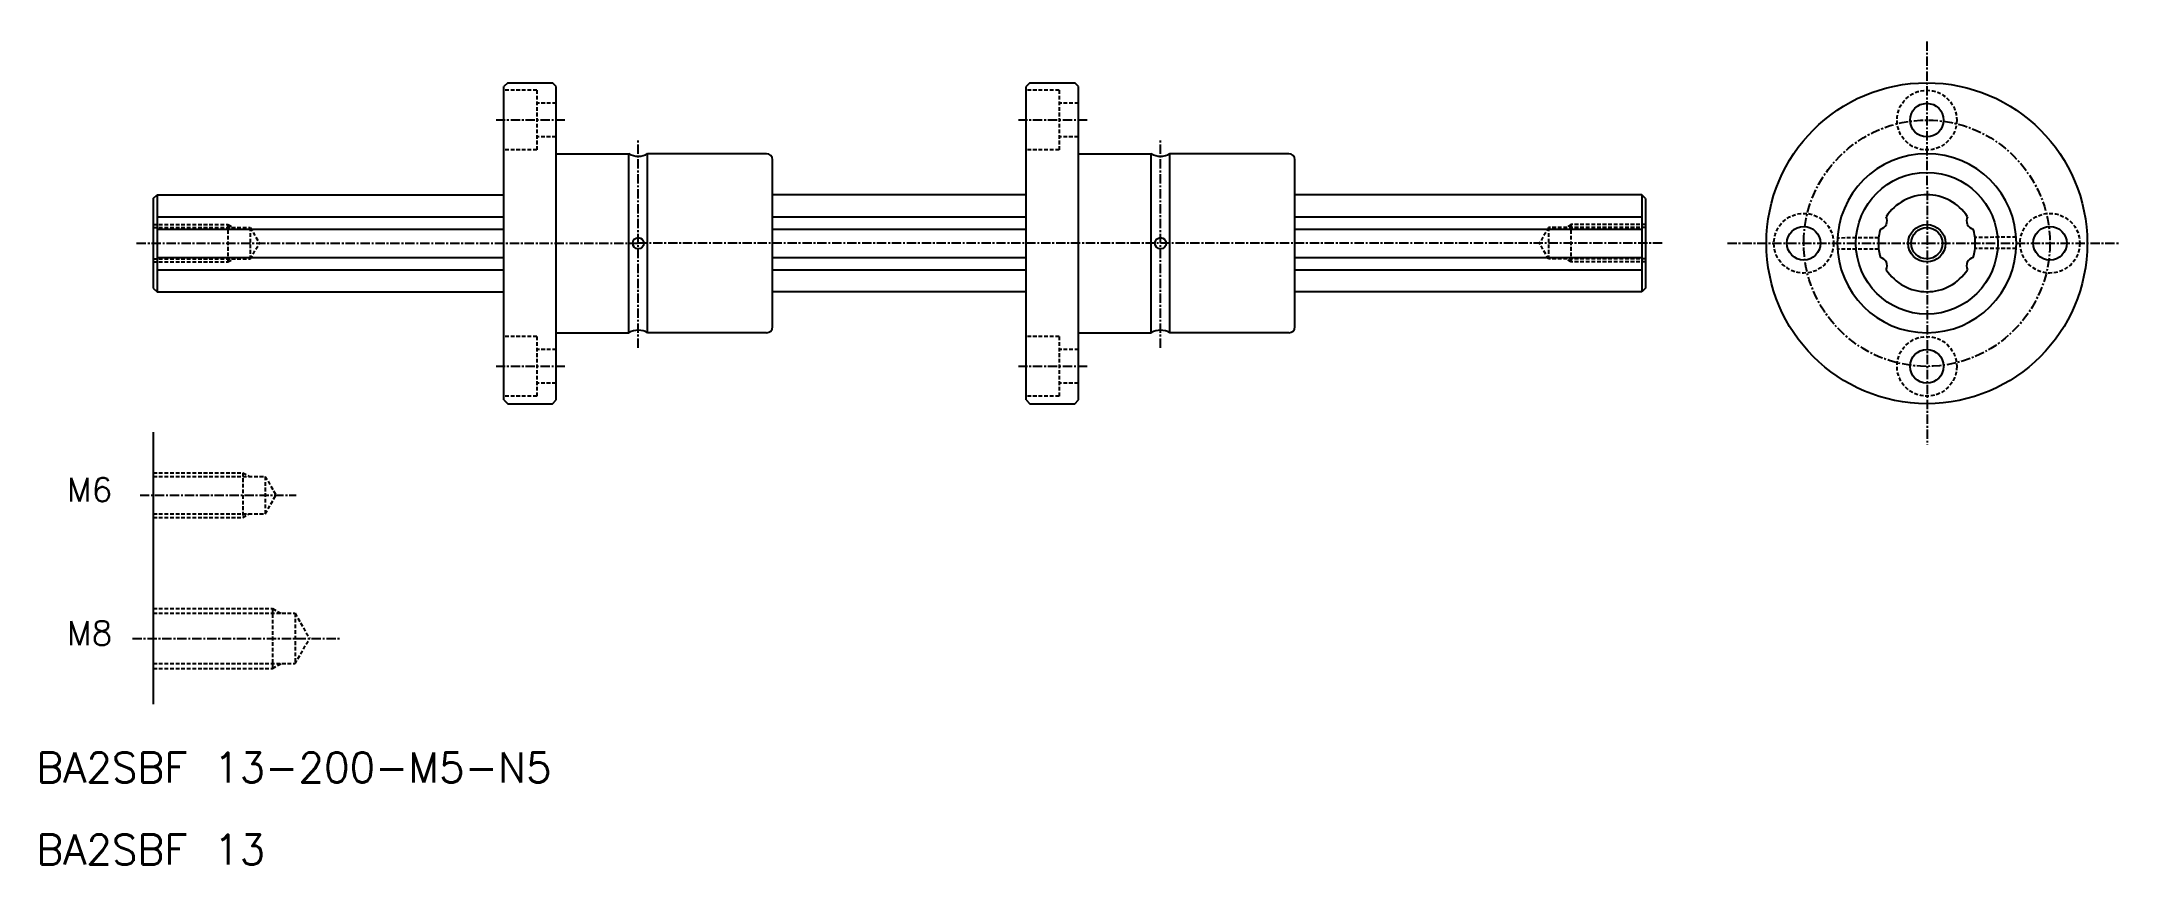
# Model space of a CAD drawing. Extents: x -66 to 212, y 868 to 978.
import ezdxf

# ---------------------------------------------------------------- set-up
doc = ezdxf.new("R2010")
doc.units = 0
doc.linetypes.add('CENTER', pattern=[2, 1.25, -0.25, 0.25, -0.25])
doc.linetypes.add('DASHED', pattern=[0.75, 0.5, -0.25])
doc.layers.get('0').update_dxf_attribs({"linetype": 'CONTINUOUS'})
doc.layers.add('CENTER', color=1, linetype='CENTER')
doc.styles.get("Standard").update_dxf_attribs({"font": 'txt.shx', "bigfont": 'bigfont.shx'})

msp = doc.modelspace()

# ---------------------------------------------------------------- linework, layer by layer
at = {"color": 7, "linetype": 'CONTINUOUS'}
for p, q in [((-3.68, 972.41), (-4.18, 971.91)), ((-4.18, 929.91), (-4.18, 971.91)), ((-3.68, 972.41), (2.32, 972.41)), ((2.82, 971.91), (2.32, 972.41)), ((2.82, 929.91), (2.82, 971.91)), ((66.32, 972.41), (65.82, 971.91)), ((65.82, 929.91), (65.82, 971.91)), ((66.32, 972.41), (72.32, 972.41)), ((72.82, 971.91), (72.32, 972.41)), ((72.82, 929.91), (72.82, 971.91)), ((2.82, 962.91), (12.57, 962.91)), ((12.57, 938.91), (12.57, 962.91)), ((15.07, 938.91), (15.07, 962.91)), ((31.02, 962.91), (15.07, 962.91)), ((31.82, 939.71), (31.82, 962.11)), ((72.82, 962.91), (82.57, 962.91)), ((82.57, 938.91), (82.57, 962.91)), ((85.07, 938.91), (85.07, 962.91)), ((101.02, 962.91), (85.07, 962.91)), ((101.82, 939.71), (101.82, 962.11)), ((-51.18, 956.91), (-50.68, 957.41)), ((-51.18, 956.91), (-51.18, 944.91)), ((-50.68, 957.41), (-4.18, 957.41)), ((-50.68, 957.41), (-50.68, 944.41)), ((65.82, 957.41), (31.82, 957.41)), ((148.32, 957.41), (101.82, 957.41)), ((148.82, 956.91), (148.32, 957.41)), ((148.32, 957.41), (148.32, 944.41)), ((148.82, 956.91), (148.82, 944.91)), ((-50.68, 954.46), (-4.18, 954.46)), ((-50.68, 952.8), (-4.18, 952.8)), ((31.82, 954.46), (65.82, 954.46)), ((31.82, 952.8), (65.82, 952.8)), ((101.82, 954.46), (148.32, 954.46)), ((101.82, 952.8), (148.32, 952.8)), ((-50.68, 949.02), (-4.18, 949.02)), ((-50.68, 947.36), (-4.18, 947.36)), ((31.82, 949.02), (65.82, 949.02)), ((31.82, 947.36), (65.82, 947.36)), ((101.82, 949.02), (148.32, 949.02)), ((101.82, 947.36), (148.32, 947.36)), ((-51.18, 944.91), (-50.68, 944.41)), ((-50.68, 944.41), (-4.18, 944.41)), ((65.82, 944.41), (31.83, 944.41)), ((148.32, 944.41), (101.82, 944.41)), ((148.82, 944.91), (148.32, 944.41)), ((2.82, 938.91), (12.57, 938.91)), ((31.02, 938.91), (15.07, 938.91)), ((72.82, 938.91), (82.57, 938.91)), ((101.02, 938.91), (85.07, 938.91)), ((-4.18, 929.91), (-3.68, 929.41)), ((2.32, 929.41), (2.82, 929.91)), ((65.82, 929.91), (66.32, 929.41)), ((72.32, 929.41), (72.82, 929.91)), ((-3.68, 929.41), (2.32, 929.41)), ((66.32, 929.41), (72.32, 929.41)), ((-51.18, 925.61), (-51.18, 889.16))]:
    msp.add_line(p, q, dxfattribs=at)
at = {"color": 3, "linetype": 'DASHED'}
for p, q in [((0.22, 971.41), (-4.19, 971.41)), ((0.22, 971.41), (0.22, 963.41)), ((2.82, 969.66), (0.23, 969.66)), ((70.22, 971.41), (65.81, 971.41)), ((70.22, 971.41), (70.22, 963.41)), ((72.82, 969.66), (70.23, 969.66)), ((0.22, 963.41), (-4.17, 963.41)), ((2.79, 965.16), (0.23, 965.16)), ((70.22, 963.41), (65.83, 963.41)), ((72.79, 965.16), (70.23, 965.16)), ((-51.18, 953.41), (-41.18, 953.41)), ((-51.18, 953.01), (-38.18, 953.01)), ((-41.18, 953.41), (-41.18, 948.41)), ((-41.18, 953.41), (-40.57, 953.06)), ((-38.18, 953.01), (-36.96, 950.91)), ((-38.18, 953.01), (-38.18, 948.81)), ((135.82, 953.01), (134.61, 950.91)), ((148.82, 953.01), (135.82, 953.01)), ((135.82, 953.01), (135.82, 948.81)), ((138.82, 953.41), (138.22, 953.06)), ((148.82, 953.41), (138.82, 953.41)), ((138.82, 953.41), (138.82, 948.41)), ((-38.18, 948.81), (-36.96, 950.91)), ((135.82, 948.81), (134.61, 950.91)), ((180.06, 951.63), (174.54, 951.61)), ((180.07, 950.13), (174.55, 950.11)), ((198.49, 951.72), (192.97, 951.69)), ((198.5, 950.22), (192.98, 950.19)), ((-51.18, 948.81), (-38.18, 948.81)), ((-51.18, 948.41), (-41.18, 948.41)), ((-47.93, 948.81), (-47.93, 948.81)), ((-44.68, 948.81), (-44.68, 948.81)), ((-41.18, 948.41), (-40.57, 948.76)), ((148.82, 948.81), (135.82, 948.81)), ((138.82, 948.41), (138.22, 948.76)), ((148.82, 948.41), (138.82, 948.41)), ((0.22, 938.41), (-4.19, 938.41)), ((0.22, 938.41), (0.22, 930.41)), ((70.22, 938.41), (65.81, 938.41)), ((70.22, 938.41), (70.22, 930.41)), ((2.82, 936.66), (0.23, 936.66)), ((72.82, 936.66), (70.23, 936.66)), ((0.22, 930.41), (-4.17, 930.41)), ((2.79, 932.16), (0.23, 932.16)), ((70.22, 930.41), (65.83, 930.41)), ((72.79, 932.16), (70.23, 932.16)), ((-51.18, 920.16), (-39.18, 920.16)), ((-51.18, 919.66), (-36.18, 919.66)), ((-39.18, 920.16), (-39.18, 914.16)), ((-39.18, 920.16), (-38.31, 919.66)), ((-36.18, 919.66), (-36.18, 914.66)), ((-36.18, 919.66), (-34.73, 917.16)), ((-36.18, 914.66), (-34.73, 917.16)), ((-51.18, 914.66), (-36.18, 914.66)), ((-51.18, 914.16), (-39.18, 914.16)), ((-39.18, 914.16), (-38.31, 914.66)), ((-51.18, 901.94), (-35.18, 901.94)), ((-35.18, 901.94), (-35.18, 893.94)), ((-35.18, 901.94), (-34.09, 901.32)), ((-51.18, 901.32), (-32.18, 901.32)), ((-32.18, 901.32), (-32.18, 894.57)), ((-32.18, 901.32), (-30.23, 897.94)), ((-32.18, 894.57), (-30.23, 897.94)), ((-51.18, 894.57), (-32.18, 894.57)), ((-51.18, 893.94), (-35.18, 893.94)), ((-35.18, 893.94), (-34.09, 894.57))]:
    msp.add_line(p, q, dxfattribs=at)
at = {"color": 7, "linetype": 'CONTINUOUS'}
for centre, radius in [((186.52, 950.91), 21.5), ((186.52, 967.41), 2.25), ((186.52, 950.91), 9.5), ((170.02, 950.91), 2.25), ((186.52, 950.91), 2.1), ((203.02, 950.91), 2.25), ((13.82, 950.91), 0.75), ((83.82, 950.91), 0.75), ((186.52, 934.41), 2.25)]:
    msp.add_circle(centre, radius, dxfattribs=at)
at = {"color": 3, "linetype": 'DASHED'}
for centre in [(186.52, 967.41), (170.02, 950.91), (203.02, 950.91), (186.52, 934.41)]:
    msp.add_circle(centre, 4, dxfattribs=at)
at = {"color": 3, "linetype": 'CONTINUOUS'}
msp.add_circle((186.52, 950.91), 2.5, dxfattribs=at)
at = {"color": 7, "linetype": 'CONTINUOUS'}
for centre, radius, start, end in [((13.82, 965.08), 2.5, 239.9946, 300.0054), ((31.02, 962.11), 0.8, 360, 90), ((83.82, 965.08), 2.5, 239.9946, 300.0054), ((101.02, 962.11), 0.8, 360, 90), ((186.52, 950.91), 12, 90.00000250447842, 89.99999203182483), ((186.52, 950.91), 6.5, 90, 146.9108), ((186.52, 950.91), 6.5, 33.0892, 90), ((186.52, 950.91), 6.5, 163.0892, 180.058), ((179.95, 954.05), 1.3, 285.7425, 331.8999), ((179.89, 953.93), 1.3, 338.1001, 24.2575), ((193.15, 953.93), 1.3, 155.7425, 201.8999), ((193.09, 954.05), 1.3, 208.1001, 254.2575), ((186.52, 950.91), 6.5, 359.942, 16.9108), ((186.52, 950.91), 6.5, 179.942, 196.9108), ((186.52, 950.91), 6.5, 343.0892, 0.058), ((179.95, 947.77), 1.3, 28.1001, 74.2575), ((179.89, 947.9), 1.3, 335.7425, 21.8999), ((186.52, 950.91), 6.5, 213.0892, 270), ((186.52, 950.91), 6.5, 270, 326.9108), ((193.15, 947.9), 1.3, 158.1001, 204.2575), ((193.09, 947.77), 1.3, 105.7425, 151.8999), ((13.82, 936.75), 2.5, 59.9946, 120.0054), ((31.02, 939.71), 0.8, 270, 0), ((83.82, 936.75), 2.5, 59.9946, 120.0054), ((101.02, 939.71), 0.8, 270, 0)]:
    msp.add_arc(centre, radius, start, end, dxfattribs=at)
at = {"layer": 'CENTER', "color": 1, "linetype": 'CENTER'}
for p, q in [((186.52, 977.94), (186.58, 923.88)), ((3.97, 967.41), (-5.23, 967.41)), ((73.97, 967.41), (64.77, 967.41)), ((13.82, 936.91), (13.82, 964.91)), ((83.82, 936.91), (83.82, 964.91)), ((-53.41, 950.91), (13.82, 950.91)), ((151.06, 950.91), (13.82, 950.91)), ((159.8, 950.91), (186.55, 950.91)), ((186.44, 950.91), (212.2, 950.91)), ((3.97, 934.41), (-5.23, 934.41)), ((73.97, 934.41), (64.77, 934.41)), ((-52.96, 917.16), (-32.03, 917.16)), ((-53.97, 897.94), (-26.06, 897.94))]:
    msp.add_line(p, q, dxfattribs=at)
msp.add_circle((186.52, 950.91), 16.5, dxfattribs=at)

# ---------------------------------------------------------------- texts
at = {"color": 7, "linetype": 'CONTINUOUS'}
for s, height, p in [('M6', 3.2, (-62.72, 916.28)), ('M8', 3.2, (-62.72, 897.07)), ('BA2SBF 13-200-M5-N5', 4, (-66.84, 878.66)), ('BA2SBF 13', 4, (-66.84, 867.66))]:
    msp.add_text(s, height=height, dxfattribs=at).set_placement(p)

doc.saveas('drawing.dxf')
